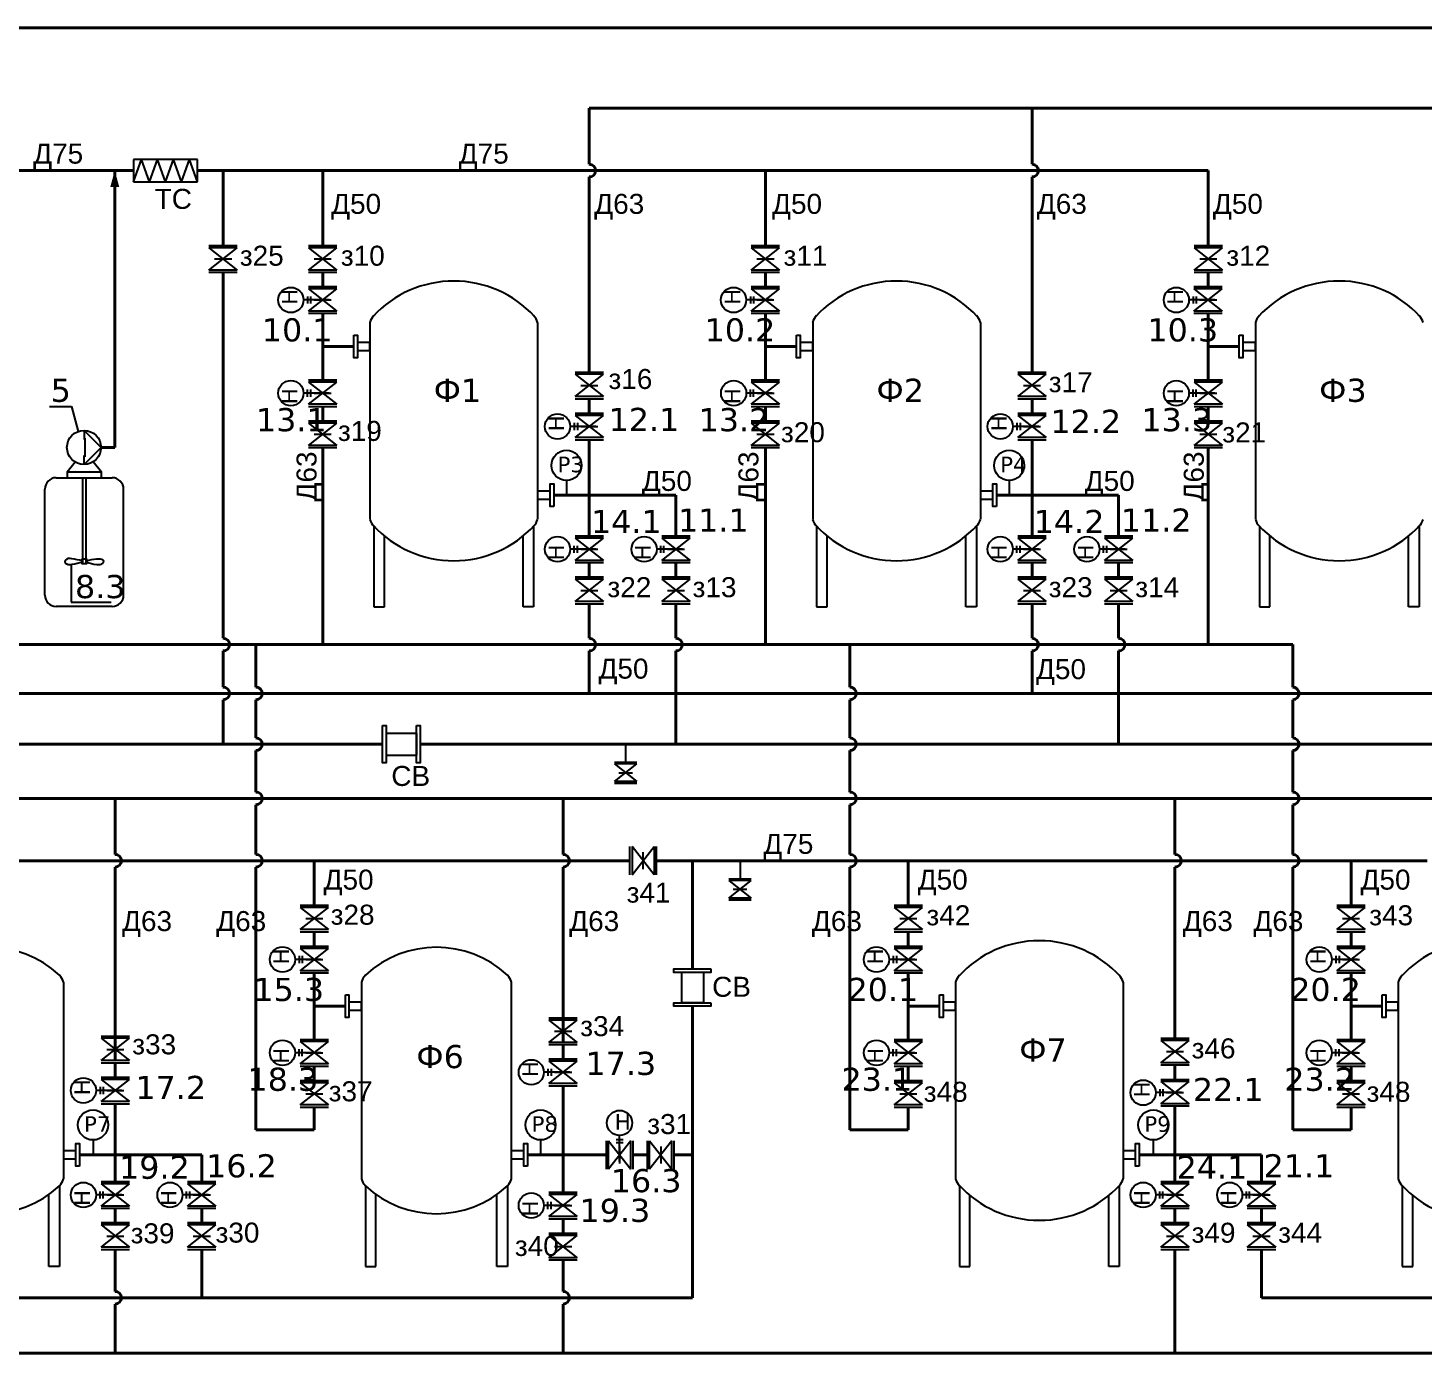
# Model space of a CAD drawing. Header units: millimetres. Extents: x 113402 to 208521, y -93000 to 13484.
# Drawn here: x 127389 to 139448, y -77676 to -66226 of the extents above; entities that cross this region are included whole.
import ezdxf

# ---------------------------------------------------------------- set-up
doc = ezdxf.new("R2010")
doc.units = ezdxf.units.MM
doc.layers.add('1', color=7, linetype='Continuous')
doc.layers.add('2', color=7, linetype='Continuous')
for name, color, linetype, lineweight in [('В10', 66, 'Continuous', 40), ('В40', 142, 'Continuous', 40), ('В50', 180, 'Continuous', 40), ('В60Н', 140, 'Continuous', 40), ('В90', 120, 'Continuous', 40), ('К20Н', 33, 'Continuous', 40), ('Р1', 202, 'Continuous', 40)]:
    doc.layers.add(name, color=color, linetype=linetype, lineweight=lineweight)
doc.layers.add('К10', color=7, linetype='Continuous', lineweight=40, true_color=0xffbe00)
doc.layers.add('Р2', color=7, linetype='Continuous', lineweight=40, true_color=0x991b1e)
doc.styles.get("Standard").update_dxf_attribs({"font": 'arial.ttf'})

msp = doc.modelspace()

# ---------------------------------------------------------------- linework, layer by layer
at = {"layer": '1'}
for p, q in [((128856, -67363), (128302, -67363)), ((128302, -67363), (128302, -67555)), ((128302, -67555), (128371, -67363)), ((128440, -67555), (128371, -67363)), ((128440, -67555), (128510, -67363)), ((128579, -67555), (128510, -67363)), ((128579, -67555), (128648, -67363)), ((128717, -67555), (128648, -67363)), ((128717, -67555), (128786, -67363)), ((128856, -67555), (128786, -67363)), ((128856, -67555), (128856, -67363)), ((128302, -67555), (128856, -67555)), ((130345, -68771), (130345, -70472)), ((131794, -68771), (131794, -70472)), ((134172, -68771), (134172, -70472)), ((135621, -68771), (135621, -70472)), ((137998, -68771), (137998, -70472)), ((127798, -69977), (127728, -70064)), ((128024, -70064), (127953, -69975)), ((127634, -70113), (128118, -70113)), ((132044, -70136), (132044, -70264)), ((135870, -70136), (135870, -70264)), ((127536, -71127), (127536, -70211)), ((128216, -71127), (128216, -70211)), ((130379, -70531), (130379, -71228)), ((131760, -70531), (131760, -71228)), ((134206, -70531), (134206, -71228)), ((135587, -70531), (135587, -71228)), ((138033, -70531), (138033, -71228)), ((139413, -70531), (139413, -71228)), ((130470, -71228), (130470, -70616)), ((131669, -71228), (131669, -70616)), ((134297, -71228), (134297, -70616)), ((135496, -71228), (135496, -70616)), ((138123, -71228), (138123, -70616)), ((139322, -71228), (139322, -70616)), ((127764, -70863), (127762, -71187)), ((128118, -71225), (127634, -71225)), ((127762, -71187), (128110, -71187)), ((130379, -71228), (130470, -71228)), ((131760, -71228), (131669, -71228)), ((134206, -71228), (134297, -71228)), ((135587, -71228), (135496, -71228)), ((138033, -71228), (138123, -71228)), ((139413, -71228), (139322, -71228)), ((130485, -72319), (130485, -72511)), ((130485, -72319), (130747, -72319)), ((130747, -72319), (130747, -72511)), ((132555, -72415), (132555, -72570)), ((130485, -72511), (130747, -72511)), ((132458, -72570), (132652, -72570)), ((132652, -72586), (132458, -72586)), ((132458, -72586), (132652, -72738)), ((132458, -72738), (132652, -72586)), ((132497, -72662), (132613, -72662)), ((132497, -72662), (132614, -72662)), ((132652, -72738), (132458, -72738)), ((132458, -72753), (132652, -72753)), ((133544, -73422), (133544, -73578)), ((133447, -73578), (133641, -73578)), ((133641, -73593), (133447, -73593)), ((133447, -73593), (133641, -73745)), ((133447, -73745), (133641, -73593)), ((133485, -73669), (133602, -73669)), ((133485, -73669), (133603, -73669)), ((133641, -73745), (133447, -73745)), ((133447, -73761), (133641, -73761)), ((133228, -74388), (133037, -74388)), ((133037, -74388), (133037, -74649)), ((133228, -74388), (133228, -74649)), ((127696, -74470), (127696, -76172)), ((130272, -74470), (130272, -76172)), ((131567, -74470), (131567, -76172)), ((135406, -74470), (135406, -76172)), ((136856, -74470), (136856, -76172)), ((139233, -74470), (139233, -76172)), ((133228, -74649), (133037, -74649)), ((127952, -75836), (127952, -75963)), ((131820, -75836), (131820, -75963)), ((137116, -75836), (137116, -75963)), ((127571, -76927), (127571, -76305)), ((127662, -76231), (127662, -76927)), ((130306, -76231), (130306, -76927)), ((130397, -76927), (130397, -76305)), ((131442, -76927), (131442, -76305)), ((131533, -76231), (131533, -76927)), ((135441, -76231), (135441, -76927)), ((135531, -76927), (135531, -76315)), ((136731, -76927), (136731, -76315)), ((136821, -76231), (136821, -76927)), ((139267, -76231), (139267, -76927)), ((139358, -76927), (139358, -76315)), ((127662, -76927), (127571, -76927)), ((130306, -76927), (130397, -76927)), ((131533, -76927), (131442, -76927)), ((135441, -76927), (135531, -76927)), ((136821, -76927), (136731, -76927)), ((139267, -76927), (139358, -76927))]:
    msp.add_line(p, q, dxfattribs=at)
at = {"layer": '1', "ltscale": 0.166667}
msp.add_line((127576, -69497), (127766, -69497), dxfattribs=at)
at = {"layer": '1', "ltscale": 0.4}
msp.add_line((127766, -69497), (127825, -69712), dxfattribs=at)
at = {"layer": '1', "ltscale": 10}
for p, q in [((128021, -69851), (127874, -69704)), ((127874, -69704), (127874, -69782)), ((127885, -69931), (127885, -69770)), ((128021, -69851), (127874, -69998)), ((127874, -69998), (127874, -69920))]:
    msp.add_line(p, q, dxfattribs=at)
at = {"layer": '1', "ltscale": 100}
msp.add_line((127728, -70113), (128024, -70113), dxfattribs=at)
at = {"layer": '1'}
for points in [[(130206, -68881), (130237, -68881), (130237, -69077), (130206, -69077)], [(130345, -68944), (130237, -68944), (130237, -69014), (130345, -69014)], [(134032, -68881), (134064, -68881), (134064, -69077), (134032, -69077)], [(134172, -68944), (134064, -68944), (134064, -69014), (134172, -69014)], [(137859, -68881), (137890, -68881), (137890, -69077), (137859, -69077)], [(137998, -68944), (137890, -68944), (137890, -69014), (137998, -69014)], [(131934, -70362), (131902, -70362), (131902, -70166), (131934, -70166)], [(135760, -70362), (135729, -70362), (135729, -70166), (135760, -70166)], [(131794, -70299), (131902, -70299), (131902, -70229), (131794, -70229)], [(135621, -70299), (135729, -70299), (135729, -70229), (135621, -70229)], [(130454, -72255), (130485, -72255), (130485, -72575), (130454, -72575)], [(130747, -72255), (130778, -72255), (130778, -72575), (130747, -72575)], [(133293, -74356), (133293, -74388), (132973, -74388), (132973, -74356)], [(130133, -74580), (130164, -74580), (130164, -74777), (130133, -74777)], [(135267, -74580), (135299, -74580), (135299, -74777), (135267, -74777)], [(139094, -74580), (139125, -74580), (139125, -74777), (139094, -74777)], [(130272, -74643), (130164, -74643), (130164, -74714), (130272, -74714)], [(133293, -74649), (133293, -74680), (132973, -74680), (132973, -74649)], [(135406, -74643), (135299, -74643), (135299, -74714), (135406, -74714)], [(139233, -74643), (139125, -74643), (139125, -74714), (139233, -74714)], [(127696, -75998), (127804, -75998), (127804, -75928), (127696, -75928)], [(127835, -76061), (127804, -76061), (127804, -75865), (127835, -75865)], [(131567, -75998), (131675, -75998), (131675, -75928), (131567, -75928)], [(131707, -76061), (131675, -76061), (131675, -75865), (131707, -75865)], [(136856, -75998), (136963, -75998), (136963, -75928), (136856, -75928)], [(136995, -76061), (136963, -76061), (136963, -75865), (136995, -75865)]]:
    msp.add_lwpolyline(points, close=True, dxfattribs=at)
msp.add_lwpolyline([(128024, -70113), (128024, -70064), (127728, -70064), (127728, -70113)], dxfattribs=at)
at = {"layer": '1', "ltscale": 50}
msp.add_lwpolyline([(127863, -70856), (127863, -70113), (127889, -70113), (127889, -70856)], dxfattribs=at)
msp.add_lwpolyline([(127858, -70813), (127895, -70813), (127895, -70856), (127858, -70856)], close=True, dxfattribs=at)
at = {"layer": '1'}
msp.add_circle((127874, -69851), 147, dxfattribs=at)
for centre, radius, start, end in [((131070, -69360), 947, 42.5822, 137.4178), ((134896, -69360), 947, 42.5822, 137.4178), ((138723, -69360), 947, 42.5822, 137.4178), ((130472, -68805), 132, 134.8277, 164.8388), ((131667, -68805), 132, 15.1612, 45.1723), ((134299, -68805), 132, 134.8277, 164.8388), ((135494, -68805), 132, 15.1612, 45.1723), ((138126, -68805), 132, 134.8277, 164.8388), ((139320, -68805), 132, 15.1612, 45.1723), ((127634, -70211), 98, 90, 180), ((128118, -70211), 98, 0, 90), ((130472, -70438), 132, 195.1612, 225.1723), ((131070, -69883), 947, 222.5822, 317.4178), ((131667, -70438), 132, 314.8277, 344.8388), ((134299, -70438), 132, 195.1612, 225.1723), ((134896, -69883), 947, 222.5822, 317.4178), ((135494, -70438), 132, 314.8277, 344.8388), ((138126, -70438), 132, 195.1612, 225.1723), ((138723, -69883), 947, 222.5822, 317.4178), ((139320, -70438), 132, 314.8277, 344.8388), ((127634, -71127), 98, 180, 270), ((128118, -71127), 98, 270, 0), ((136131, -75060), 947, 42.5822, 137.4178), ((139958, -75060), 947, 42.5822, 137.4178), ((127048, -75070), 900, 47.0537, 132.9463), ((130920, -75070), 900, 47.0537, 132.9463), ((127569, -74505), 132, 15.1612, 45.1723), ((130399, -74505), 132, 134.8277, 164.8388), ((131440, -74505), 132, 15.1612, 45.1723), ((135534, -74505), 132, 134.8277, 164.8388), ((136728, -74505), 132, 15.1612, 45.1723), ((139360, -74505), 132, 134.8277, 164.8388), ((127569, -76137), 132, 314.8277, 344.8388), ((130399, -76137), 132, 195.1612, 225.1723), ((131440, -76137), 132, 314.8277, 344.8388), ((135534, -76137), 132, 195.1612, 225.1723), ((136728, -76137), 132, 314.8277, 344.8388), ((139360, -76137), 132, 195.1612, 225.1723), ((127048, -75572), 900, 227.0537, 312.9463), ((130920, -75572), 900, 227.0537, 312.9463), ((136131, -75582), 947, 222.5822, 317.4178), ((139958, -75582), 947, 222.5822, 317.4178)]:
    msp.add_arc(centre, radius, start, end, dxfattribs=at)
at = {"layer": '1', "ltscale": 50}
for centre, start, end in [((127727, -70838), 144.6538, 215.3462), ((128025, -70838), 324.6538, 35.3462)]:
    msp.add_arc(centre, 19, start, end, dxfattribs=at)
for points in [[(127858, -70832), (127769, -70813), (127714, -70824), (127712, -70827)], [(127858, -70843), (127769, -70863), (127714, -70852), (127712, -70849)], [(127895, -70832), (127984, -70813), (128038, -70824), (128041, -70827)], [(127895, -70843), (127984, -70863), (128038, -70852), (128041, -70849)]]:
    msp.add_spline(points, degree=3, dxfattribs=at)
at = {"layer": '2'}
for p, q in [((128954, -68107), (129199, -68107)), ((129199, -68126), (128954, -68126)), ((128954, -68318), (129199, -68126)), ((128954, -68126), (129199, -68318)), ((129814, -68107), (130059, -68107)), ((130059, -68126), (129814, -68126)), ((129814, -68318), (130059, -68126)), ((129814, -68126), (130059, -68318)), ((133641, -68107), (133886, -68107)), ((133886, -68126), (133641, -68126)), ((133641, -68318), (133886, -68126)), ((133641, -68126), (133886, -68318)), ((137468, -68107), (137713, -68107)), ((137713, -68126), (137468, -68126)), ((137468, -68318), (137713, -68126)), ((137468, -68126), (137713, -68318)), ((129003, -68222), (129150, -68222)), ((129003, -68222), (129151, -68222)), ((129863, -68222), (130010, -68222)), ((129863, -68222), (130011, -68222)), ((133690, -68222), (133837, -68222)), ((133690, -68222), (133838, -68222)), ((137517, -68222), (137664, -68222)), ((137517, -68222), (137664, -68222)), ((129199, -68318), (128954, -68318)), ((128954, -68337), (129199, -68337)), ((130059, -68318), (129814, -68318)), ((129814, -68337), (130059, -68337)), ((133886, -68318), (133641, -68318)), ((133641, -68337), (133886, -68337)), ((137713, -68318), (137468, -68318)), ((137468, -68337), (137713, -68337)), ((129814, -68461), (130059, -68461)), ((130059, -68481), (129814, -68481)), ((129814, -68673), (130059, -68481)), ((129814, -68481), (130059, -68673)), ((133641, -68461), (133886, -68461)), ((133886, -68481), (133641, -68481)), ((133641, -68673), (133886, -68481)), ((133641, -68481), (133886, -68673)), ((137467, -68461), (137712, -68461)), ((137712, -68481), (137467, -68481)), ((137467, -68673), (137712, -68481)), ((137467, -68481), (137712, -68673)), ((129863, -68577), (130010, -68577)), ((129863, -68577), (130011, -68577)), ((133690, -68577), (133837, -68577)), ((133690, -68577), (133837, -68577)), ((137516, -68577), (137663, -68577)), ((137516, -68577), (137664, -68577)), ((130059, -68673), (129814, -68673)), ((129814, -68692), (130059, -68692)), ((133886, -68673), (133641, -68673)), ((133641, -68692), (133886, -68692)), ((137712, -68673), (137467, -68673)), ((137467, -68692), (137712, -68692)), ((132119, -69200), (132364, -69200)), ((135945, -69200), (136190, -69200)), ((129814, -69267), (130059, -69267)), ((130059, -69286), (129814, -69286)), ((129814, -69286), (130059, -69478)), ((129814, -69478), (130059, -69286)), ((132364, -69219), (132119, -69219)), ((132119, -69411), (132364, -69219)), ((132119, -69219), (132364, -69411)), ((132168, -69315), (132315, -69315)), ((132168, -69315), (132316, -69315)), ((133641, -69267), (133886, -69267)), ((133886, -69286), (133641, -69286)), ((133641, -69286), (133886, -69478)), ((133641, -69478), (133886, -69286)), ((136190, -69219), (135945, -69219)), ((135945, -69411), (136190, -69219)), ((135945, -69219), (136190, -69411)), ((135994, -69315), (136141, -69315)), ((135994, -69315), (136142, -69315)), ((137468, -69267), (137713, -69267)), ((137713, -69286), (137468, -69286)), ((137468, -69286), (137713, -69478)), ((137468, -69478), (137713, -69286)), ((129863, -69382), (130010, -69382)), ((129863, -69382), (130011, -69382)), ((132364, -69411), (132119, -69411)), ((132119, -69431), (132364, -69431)), ((133690, -69382), (133837, -69382)), ((133690, -69382), (133838, -69382)), ((136190, -69411), (135945, -69411)), ((135945, -69431), (136190, -69431)), ((137517, -69382), (137664, -69382)), ((137517, -69382), (137664, -69382)), ((130059, -69478), (129814, -69478)), ((129814, -69497), (130059, -69497)), ((132119, -69555), (132364, -69555)), ((132364, -69574), (132119, -69574)), ((132119, -69766), (132364, -69574)), ((132119, -69574), (132364, -69766)), ((133886, -69478), (133641, -69478)), ((133641, -69497), (133886, -69497)), ((135945, -69555), (136190, -69555)), ((136190, -69574), (135945, -69574)), ((135945, -69766), (136190, -69574)), ((135945, -69574), (136190, -69766)), ((137713, -69478), (137468, -69478)), ((137468, -69497), (137713, -69497)), ((129814, -69621), (130059, -69621)), ((130059, -69641), (129814, -69641)), ((129814, -69641), (130059, -69833)), ((129814, -69833), (130059, -69641)), ((132168, -69670), (132315, -69670)), ((132168, -69670), (132316, -69670)), ((133641, -69621), (133886, -69621)), ((133886, -69641), (133641, -69641)), ((133641, -69641), (133886, -69833)), ((133641, -69833), (133886, -69641)), ((135994, -69670), (136141, -69670)), ((135994, -69670), (136142, -69670)), ((137468, -69621), (137713, -69621)), ((137713, -69641), (137468, -69641)), ((137468, -69641), (137713, -69833)), ((137468, -69833), (137713, -69641)), ((129863, -69737), (130010, -69737)), ((129863, -69737), (130011, -69737)), ((132364, -69766), (132119, -69766)), ((132119, -69785), (132364, -69785)), ((133690, -69737), (133837, -69737)), ((133690, -69737), (133838, -69737)), ((136190, -69766), (135945, -69766)), ((135945, -69785), (136190, -69785)), ((137517, -69737), (137664, -69737)), ((137517, -69737), (137664, -69737)), ((130059, -69833), (129814, -69833)), ((129814, -69852), (130059, -69852)), ((133886, -69833), (133641, -69833)), ((133641, -69852), (133886, -69852)), ((137713, -69833), (137468, -69833)), ((137468, -69852), (137713, -69852)), ((132119, -70616), (132364, -70616)), ((132364, -70635), (132119, -70635)), ((132119, -70635), (132364, -70827)), ((132119, -70827), (132364, -70635)), ((132867, -70616), (133112, -70616)), ((133112, -70635), (132867, -70635)), ((132867, -70635), (133112, -70827)), ((132867, -70827), (133112, -70635)), ((135945, -70616), (136190, -70616)), ((136190, -70635), (135945, -70635)), ((135945, -70635), (136190, -70827)), ((135945, -70827), (136190, -70635)), ((136694, -70616), (136939, -70616)), ((136939, -70635), (136694, -70635)), ((136694, -70635), (136939, -70827)), ((136694, -70827), (136939, -70635)), ((132168, -70731), (132315, -70731)), ((132168, -70731), (132316, -70731)), ((132916, -70731), (133063, -70731)), ((132916, -70731), (133064, -70731)), ((135994, -70731), (136141, -70731)), ((135994, -70731), (136142, -70731)), ((136743, -70731), (136890, -70731)), ((136743, -70731), (136891, -70731)), ((132364, -70827), (132119, -70827)), ((132119, -70846), (132364, -70846)), ((133112, -70827), (132867, -70827)), ((132867, -70846), (133112, -70846)), ((136190, -70827), (135945, -70827)), ((135945, -70846), (136190, -70846)), ((136939, -70827), (136694, -70827)), ((136694, -70846), (136939, -70846)), ((132119, -70970), (132364, -70970)), ((132364, -70990), (132119, -70990)), ((132119, -70990), (132364, -71182)), ((132119, -71182), (132364, -70990)), ((132867, -70970), (133112, -70970)), ((133112, -70990), (132867, -70990)), ((132867, -70990), (133112, -71182)), ((132867, -71182), (133112, -70990)), ((135945, -70970), (136190, -70970)), ((136190, -70990), (135945, -70990)), ((135945, -70990), (136190, -71182)), ((135945, -71182), (136190, -70990)), ((136694, -70970), (136939, -70970)), ((136939, -70990), (136694, -70990)), ((136694, -70990), (136939, -71182)), ((136694, -71182), (136939, -70990)), ((132168, -71086), (132315, -71086)), ((132168, -71086), (132316, -71086)), ((132916, -71086), (133063, -71086)), ((132916, -71086), (133064, -71086)), ((135994, -71086), (136141, -71086)), ((135994, -71086), (136142, -71086)), ((136743, -71086), (136890, -71086)), ((136743, -71086), (136891, -71086)), ((132364, -71182), (132119, -71182)), ((132119, -71201), (132364, -71201)), ((133112, -71182), (132867, -71182)), ((132867, -71201), (133112, -71201)), ((136190, -71182), (135945, -71182)), ((135945, -71201), (136190, -71201)), ((136939, -71182), (136694, -71182)), ((136694, -71201), (136939, -71201)), ((132591, -73545), (132591, -73300)), ((132611, -73300), (132611, -73545)), ((132803, -73545), (132611, -73300)), ((132611, -73545), (132803, -73300)), ((132803, -73300), (132803, -73545)), ((132822, -73545), (132822, -73300)), ((132707, -73496), (132707, -73348)), ((132707, -73496), (132707, -73349)), ((129741, -73806), (129986, -73806)), ((129986, -73825), (129741, -73825)), ((129741, -74017), (129986, -73825)), ((129741, -73825), (129986, -74017)), ((134876, -73806), (135121, -73806)), ((135121, -73825), (134876, -73825)), ((134876, -74017), (135121, -73825)), ((134876, -73825), (135121, -74017)), ((138702, -73806), (138947, -73806)), ((138947, -73825), (138702, -73825)), ((138702, -74017), (138947, -73825)), ((138702, -73825), (138947, -74017)), ((129986, -74017), (129741, -74017)), ((129741, -74036), (129986, -74036)), ((129790, -73921), (129937, -73921)), ((129790, -73921), (129938, -73921)), ((135121, -74017), (134876, -74017)), ((134876, -74036), (135121, -74036)), ((134925, -73921), (135072, -73921)), ((134925, -73921), (135073, -73921)), ((138947, -74017), (138702, -74017)), ((138702, -74036), (138947, -74036)), ((138751, -73921), (138898, -73921)), ((138751, -73921), (138899, -73921)), ((129741, -74161), (129986, -74161)), ((129986, -74180), (129741, -74180)), ((129741, -74372), (129986, -74180)), ((129741, -74180), (129986, -74372)), ((129790, -74276), (129937, -74276)), ((129790, -74276), (129938, -74276)), ((134875, -74161), (135120, -74161)), ((135120, -74180), (134875, -74180)), ((134875, -74372), (135120, -74180)), ((134875, -74180), (135120, -74372)), ((134924, -74276), (135071, -74276)), ((134924, -74276), (135072, -74276)), ((138702, -74161), (138947, -74161)), ((138947, -74180), (138702, -74180)), ((138702, -74372), (138947, -74180)), ((138702, -74180), (138947, -74372)), ((138751, -74276), (138898, -74276)), ((138751, -74276), (138899, -74276)), ((129986, -74372), (129741, -74372)), ((129741, -74391), (129986, -74391)), ((135120, -74372), (134875, -74372)), ((134875, -74391), (135120, -74391)), ((138947, -74372), (138702, -74372)), ((138702, -74391), (138947, -74391)), ((131892, -74780), (132137, -74780)), ((132137, -74799), (131892, -74799)), ((131892, -74992), (132137, -74799)), ((131892, -74799), (132137, -74992)), ((128021, -74937), (128266, -74937)), ((128266, -74956), (128021, -74956)), ((128021, -75148), (128266, -74956)), ((128021, -74956), (128266, -75148)), ((129741, -74966), (129986, -74966)), ((129986, -74985), (129741, -74985)), ((129741, -74985), (129986, -75177)), ((129741, -75177), (129986, -74985)), ((132137, -74992), (131892, -74992)), ((131941, -74895), (132088, -74895)), ((131941, -74895), (132089, -74895)), ((134876, -74966), (135121, -74966)), ((135121, -74985), (134876, -74985)), ((134876, -74985), (135121, -75177)), ((134876, -75177), (135121, -74985)), ((137180, -74956), (137425, -74956)), ((137425, -74975), (137180, -74975)), ((137180, -75167), (137425, -74975)), ((137180, -74975), (137425, -75167)), ((138702, -74966), (138947, -74966)), ((138947, -74985), (138702, -74985)), ((138702, -74985), (138947, -75177)), ((138702, -75177), (138947, -74985)), ((128070, -75052), (128217, -75052)), ((128070, -75052), (128218, -75052)), ((129790, -75081), (129937, -75081)), ((129790, -75081), (129938, -75081)), ((131892, -75011), (132137, -75011)), ((134925, -75081), (135072, -75081)), ((134925, -75081), (135073, -75081)), ((137229, -75071), (137376, -75071)), ((137229, -75071), (137377, -75071)), ((138751, -75081), (138898, -75081)), ((138751, -75081), (138899, -75081)), ((128266, -75148), (128021, -75148)), ((128021, -75168), (128266, -75168)), ((129986, -75177), (129741, -75177)), ((129741, -75196), (129986, -75196)), ((131892, -75135), (132137, -75135)), ((132137, -75154), (131892, -75154)), ((131892, -75346), (132137, -75154)), ((131892, -75154), (132137, -75346)), ((135121, -75177), (134876, -75177)), ((134876, -75196), (135121, -75196)), ((137425, -75167), (137180, -75167)), ((137180, -75186), (137425, -75186)), ((138947, -75177), (138702, -75177)), ((138702, -75196), (138947, -75196)), ((128021, -75292), (128266, -75292)), ((128266, -75311), (128021, -75311)), ((128021, -75503), (128266, -75311)), ((128021, -75311), (128266, -75503)), ((129741, -75321), (129986, -75321)), ((129986, -75340), (129741, -75340)), ((129741, -75340), (129986, -75532)), ((129741, -75532), (129986, -75340)), ((132137, -75346), (131892, -75346)), ((131941, -75250), (132088, -75250)), ((131941, -75250), (132089, -75250)), ((134876, -75321), (135121, -75321)), ((135121, -75340), (134876, -75340)), ((134876, -75340), (135121, -75532)), ((134876, -75532), (135121, -75340)), ((137180, -75311), (137425, -75311)), ((137425, -75330), (137180, -75330)), ((137180, -75522), (137425, -75330)), ((137180, -75330), (137425, -75522)), ((138702, -75321), (138947, -75321)), ((138947, -75340), (138702, -75340)), ((138702, -75340), (138947, -75532)), ((138702, -75532), (138947, -75340)), ((128070, -75407), (128217, -75407)), ((128070, -75407), (128218, -75407)), ((129790, -75436), (129937, -75436)), ((129790, -75436), (129938, -75436)), ((131892, -75366), (132137, -75366)), ((134925, -75436), (135072, -75436)), ((134925, -75436), (135073, -75436)), ((137229, -75426), (137376, -75426)), ((137229, -75426), (137377, -75426)), ((138751, -75436), (138898, -75436)), ((138751, -75436), (138899, -75436)), ((128266, -75503), (128021, -75503)), ((128021, -75522), (128266, -75522)), ((129986, -75532), (129741, -75532)), ((129741, -75551), (129986, -75551)), ((135121, -75532), (134876, -75532)), ((134876, -75551), (135121, -75551)), ((137425, -75522), (137180, -75522)), ((137180, -75541), (137425, -75541)), ((138947, -75532), (138702, -75532)), ((138702, -75551), (138947, -75551)), ((132388, -75841), (132388, -76086)), ((132407, -76086), (132407, -75841)), ((132407, -75841), (132599, -76086)), ((132599, -75841), (132407, -76086)), ((132599, -76086), (132599, -75841)), ((132618, -75841), (132618, -76086)), ((132742, -75841), (132742, -76086)), ((132762, -76086), (132762, -75841)), ((132762, -75841), (132954, -76086)), ((132954, -75841), (132762, -76086)), ((132954, -76086), (132954, -75841)), ((132973, -75841), (132973, -76086)), ((132503, -75890), (132503, -76037)), ((132503, -75890), (132503, -76037)), ((132858, -75890), (132858, -76037)), ((132858, -75890), (132858, -76037)), ((128021, -76194), (128266, -76194)), ((128769, -76194), (129014, -76194)), ((137180, -76194), (137425, -76194)), ((137928, -76194), (138174, -76194)), ((128266, -76214), (128021, -76214)), ((128021, -76214), (128266, -76406)), ((128021, -76406), (128266, -76214)), ((128070, -76310), (128217, -76310)), ((128070, -76310), (128218, -76310)), ((129014, -76214), (128769, -76214)), ((128769, -76214), (129014, -76406)), ((128769, -76406), (129014, -76214)), ((128818, -76310), (128965, -76310)), ((128818, -76310), (128966, -76310)), ((131892, -76286), (132137, -76286)), ((132137, -76305), (131892, -76305)), ((131892, -76305), (132137, -76497)), ((131892, -76497), (132137, -76305)), ((137425, -76214), (137180, -76214)), ((137180, -76214), (137425, -76406)), ((137180, -76406), (137425, -76214)), ((137229, -76310), (137376, -76310)), ((137229, -76310), (137377, -76310)), ((138174, -76214), (137928, -76214)), ((137928, -76214), (138174, -76406)), ((137928, -76406), (138174, -76214)), ((137977, -76310), (138124, -76310)), ((137977, -76310), (138125, -76310)), ((128266, -76406), (128021, -76406)), ((128021, -76425), (128266, -76425)), ((129014, -76406), (128769, -76406)), ((128769, -76425), (129014, -76425)), ((131941, -76401), (132088, -76401)), ((131941, -76401), (132089, -76401)), ((137425, -76406), (137180, -76406)), ((137180, -76425), (137425, -76425)), ((138174, -76406), (137928, -76406)), ((137928, -76425), (138174, -76425)), ((128021, -76549), (128266, -76549)), ((128266, -76569), (128021, -76569)), ((128021, -76569), (128266, -76761)), ((128021, -76761), (128266, -76569)), ((128769, -76549), (129014, -76549)), ((129014, -76569), (128769, -76569)), ((128769, -76569), (129014, -76761)), ((128769, -76761), (129014, -76569)), ((132137, -76497), (131892, -76497)), ((131892, -76516), (132137, -76516)), ((137180, -76549), (137425, -76549)), ((137425, -76569), (137180, -76569)), ((137180, -76569), (137425, -76761)), ((137180, -76761), (137425, -76569)), ((137928, -76549), (138174, -76549)), ((138174, -76569), (137928, -76569)), ((137928, -76569), (138174, -76761)), ((137928, -76761), (138174, -76569)), ((128070, -76665), (128217, -76665)), ((128070, -76665), (128218, -76665)), ((128818, -76665), (128965, -76665)), ((128818, -76665), (128966, -76665)), ((131892, -76640), (132137, -76640)), ((132137, -76660), (131892, -76660)), ((131892, -76660), (132137, -76852)), ((131892, -76852), (132137, -76660)), ((137229, -76665), (137376, -76665)), ((137229, -76665), (137377, -76665)), ((137977, -76665), (138124, -76665)), ((137977, -76665), (138125, -76665)), ((128266, -76761), (128021, -76761)), ((128021, -76780), (128266, -76780)), ((129014, -76761), (128769, -76761)), ((128769, -76780), (129014, -76780)), ((131941, -76756), (132088, -76756)), ((131941, -76756), (132089, -76756)), ((137425, -76761), (137180, -76761)), ((137180, -76780), (137425, -76780)), ((138174, -76761), (137928, -76761)), ((137928, -76780), (138174, -76780)), ((132137, -76852), (131892, -76852)), ((131892, -76871), (132137, -76871))]:
    msp.add_line(p, q, dxfattribs=at)
at = {"layer": '2', "ltscale": 30}
for p, q in [((129994, -68577), (129771, -68577)), ((133821, -68577), (133598, -68577)), ((137647, -68577), (137424, -68577)), ((129994, -69382), (129771, -69382)), ((133821, -69382), (133598, -69382)), ((137647, -69382), (137425, -69382)), ((132299, -69670), (132076, -69670)), ((136125, -69670), (135902, -69670)), ((132299, -70731), (132076, -70731)), ((133047, -70731), (132824, -70731)), ((136125, -70731), (135902, -70731)), ((136874, -70731), (136651, -70731)), ((129921, -74276), (129698, -74276)), ((135055, -74276), (134832, -74276)), ((138882, -74276), (138659, -74276)), ((129921, -75081), (129698, -75081)), ((135056, -75081), (134833, -75081)), ((138882, -75081), (138659, -75081)), ((132072, -75250), (131849, -75250)), ((128201, -75407), (127978, -75407)), ((137360, -75426), (137137, -75426)), ((132503, -76020), (132503, -75798)), ((128201, -76310), (127978, -76310)), ((128949, -76310), (128726, -76310)), ((137360, -76310), (137137, -76310)), ((138108, -76310), (137885, -76310)), ((132072, -76401), (131849, -76401))]:
    msp.add_line(p, q, dxfattribs=at)
at = {"layer": '2', "ltscale": 0.5}
for p, q in [((129806, -68546), (129806, -68608)), ((129833, -68546), (129833, -68608)), ((133633, -68546), (133633, -68608)), ((133660, -68546), (133660, -68608)), ((137459, -68546), (137459, -68608)), ((137487, -68546), (137487, -68608)), ((129806, -69413), (129806, -69351)), ((129834, -69413), (129834, -69351)), ((133633, -69413), (133633, -69351)), ((133660, -69413), (133660, -69351)), ((137460, -69413), (137460, -69351)), ((137487, -69413), (137487, -69351)), ((132111, -69639), (132111, -69701)), ((132138, -69639), (132138, -69701)), ((135937, -69639), (135937, -69701)), ((135965, -69639), (135965, -69701)), ((132111, -70762), (132111, -70700)), ((132138, -70762), (132138, -70700)), ((132859, -70762), (132859, -70700)), ((132886, -70762), (132886, -70700)), ((135937, -70762), (135937, -70700)), ((135965, -70762), (135965, -70700)), ((136686, -70762), (136686, -70700)), ((136713, -70762), (136713, -70700)), ((129733, -74245), (129733, -74307)), ((129760, -74245), (129760, -74307)), ((134867, -74245), (134867, -74307)), ((134895, -74245), (134895, -74307)), ((138694, -74245), (138694, -74307)), ((138721, -74245), (138721, -74307)), ((129733, -75112), (129733, -75050)), ((129760, -75112), (129760, -75050)), ((134868, -75112), (134868, -75050)), ((134895, -75112), (134895, -75050)), ((138694, -75112), (138694, -75050)), ((138722, -75112), (138722, -75050)), ((131884, -75219), (131884, -75281)), ((131911, -75219), (131911, -75281)), ((128013, -75376), (128013, -75438)), ((128040, -75376), (128040, -75438)), ((137172, -75395), (137172, -75457)), ((137199, -75395), (137199, -75457)), ((132534, -75833), (132472, -75833)), ((132534, -75860), (132472, -75860)), ((128013, -76341), (128013, -76279)), ((128040, -76341), (128040, -76279)), ((128761, -76341), (128761, -76279)), ((128788, -76341), (128788, -76279)), ((137172, -76341), (137172, -76279)), ((137199, -76341), (137199, -76279)), ((137920, -76341), (137920, -76279)), ((137948, -76341), (137948, -76279)), ((131884, -76432), (131884, -76370)), ((131911, -76432), (131911, -76370))]:
    msp.add_line(p, q, dxfattribs=at)
for centre, radius in [((129662, -68577), 109), ((133488, -68577), 109), ((137315, -68577), 109), ((129662, -69382), 109), ((133489, -69382), 109), ((137315, -69382), 109), ((131967, -69670), 109), ((135793, -69670), 109), ((132044, -70006), 130), ((135870, -70006), 130), ((131967, -70731), 109), ((132715, -70731), 109), ((135793, -70731), 109), ((136542, -70731), 109), ((129589, -74276), 109), ((134723, -74276), 109), ((138550, -74276), 109), ((129589, -75081), 109), ((134724, -75081), 109), ((138550, -75081), 109), ((131740, -75250), 109), ((127869, -75407), 109), ((137028, -75426), 109), ((127952, -75705), 130), ((131820, -75705), 130), ((132503, -75688), 109), ((137116, -75705), 130), ((127869, -76310), 109), ((128617, -76310), 109), ((137028, -76310), 109), ((137776, -76310), 109), ((131740, -76401), 109)]:
    msp.add_circle(centre, radius, dxfattribs=at)
at = {"layer": 'В10'}
msp.add_line((129937, -68461), (129937, -68337), dxfattribs=at)
at = {"layer": 'В40'}
for p, q in [((125047, -67459), (128302, -67459)), ((128856, -67459), (137590, -67459)), ((129077, -68107), (129078, -67459)), ((129937, -68107), (129937, -67459)), ((133764, -68107), (133764, -67459)), ((137590, -68107), (137590, -67459)), ((129077, -71499), (129077, -68337)), ((133763, -68461), (133764, -68337)), ((137590, -68461), (137590, -68337)), ((129937, -68979), (129937, -68692)), ((133764, -68979), (133764, -68692)), ((137590, -68979), (137590, -68692)), ((130206, -68979), (129937, -68979)), ((134032, -68979), (133764, -68979)), ((137859, -68979), (137590, -68979)), ((129077, -71922), (129077, -71608)), ((129077, -72415), (129077, -72032))]:
    msp.add_line(p, q, dxfattribs=at)
at = {"layer": 'В40', "ltscale": 0.3}
for centre in [(129077, -71554), (129077, -71977)]:
    msp.add_arc(centre, 54.7, 270, 90, dxfattribs=at)
at = {"layer": 'В50'}
for p, q in [((131934, -70264), (132241, -70264)), ((132990, -70616), (132990, -70264)), ((135760, -70264), (136068, -70264)), ((136068, -70264), (136816, -70264)), ((136816, -70616), (136816, -70264)), ((132990, -70970), (132990, -70846)), ((136816, -70970), (136816, -70846)), ((132990, -71201), (132990, -71499)), ((136816, -71201), (136816, -71499)), ((132990, -71608), (132990, -72415)), ((136816, -71608), (136816, -72415)), ((122121, -72415), (130454, -72415)), ((130778, -72415), (140643, -72415)), ((132591, -73422), (122121, -73422)), ((129864, -73806), (129864, -73422)), ((134265, -73422), (132822, -73422)), ((129864, -74161), (129864, -74036)), ((129864, -74679), (129864, -74391)), ((130133, -74679), (129864, -74679)), ((136995, -75963), (137303, -75963)), ((137303, -75963), (138051, -75963)), ((138051, -76194), (138051, -75963)), ((138051, -76549), (138051, -76425)), ((138051, -76780), (138051, -77198)), ((125020, -77198), (133133, -77198)), ((138051, -77198), (142040, -77198))]:
    msp.add_line(p, q, dxfattribs=at)
at = {"layer": 'В50', "ltscale": 0.3}
for centre in [(132990, -71554), (136816, -71554)]:
    msp.add_arc(centre, 54.7, 270, 90, dxfattribs=at)
at = {"layer": 'В60Н'}
for p, q in [((132241, -70264), (132990, -70264)), ((133133, -73422), (133133, -74356)), ((139483, -73423), (134265, -73422)), ((134998, -73806), (134998, -73422)), ((138825, -73806), (138825, -73422)), ((134998, -74161), (134998, -74036)), ((138825, -74161), (138825, -74036)), ((134998, -74679), (134998, -74391)), ((138825, -74679), (138825, -74391)), ((133133, -74680), (133133, -77198)), ((135267, -74679), (134998, -74679)), ((139094, -74679), (138825, -74679)), ((127835, -75963), (128143, -75963)), ((128143, -75963), (128892, -75963)), ((128892, -76194), (128892, -75963)), ((131707, -75963), (132015, -75963)), ((132015, -75963), (132388, -75963)), ((132618, -75963), (132742, -75963)), ((132973, -75963), (133133, -75963)), ((128892, -76549), (128892, -76425)), ((128892, -76780), (128892, -77198))]:
    msp.add_line(p, q, dxfattribs=at)
at = {"layer": 'В90'}
for p, q in [((132241, -67404), (132241, -66920)), ((132241, -66920), (141210, -66920)), ((136068, -67404), (136068, -66920)), ((132241, -69200), (132241, -67514)), ((136068, -69200), (136068, -67514)), ((132241, -69555), (132241, -69431)), ((136068, -69555), (136068, -69431)), ((132241, -70264), (132241, -69785)), ((136068, -70264), (136068, -69785)), ((124272, -72883), (141129, -72883)), ((128143, -73368), (128143, -72883)), ((132015, -73368), (132015, -72883)), ((137303, -73368), (137303, -72883)), ((128143, -75146), (128143, -73477)), ((132015, -74990), (132015, -73477)), ((137303, -74956), (137303, -73477)), ((132015, -75135), (132015, -75011)), ((128143, -75292), (128143, -75168)), ((137303, -75311), (137303, -75186)), ((132015, -75963), (132015, -75366)), ((128143, -75963), (128143, -75522)), ((137303, -75963), (137303, -75541))]:
    msp.add_line(p, q, dxfattribs=at)
at = {"layer": 'В90', "ltscale": 0.3}
for centre in [(132241, -67459), (136068, -67459), (128143, -73422), (132015, -73422), (137303, -73422)]:
    msp.add_arc(centre, 54.7, 270, 90, dxfattribs=at)
at = {"layer": 'К10'}
for p, q in [((132241, -70264), (132241, -70616)), ((136068, -70264), (136068, -70616)), ((132241, -70846), (132241, -70970)), ((136068, -70846), (136068, -70970)), ((132241, -71201), (132241, -71499)), ((136068, -71201), (136068, -71499)), ((132241, -71608), (132241, -71977)), ((136068, -71608), (136068, -71977)), ((139895, -71977), (120359, -71977)), ((128143, -75963), (128143, -76194)), ((132015, -75963), (132015, -76286)), ((137303, -75963), (137303, -76194)), ((128143, -76425), (128143, -76549)), ((137303, -76425), (137303, -76549)), ((132015, -76516), (132015, -76640)), ((128143, -76780), (128143, -77143)), ((137303, -76780), (137303, -77676)), ((132015, -76871), (132015, -77143)), ((128143, -77253), (128143, -77676)), ((132015, -77253), (132015, -77676)), ((141129, -77676), (121178, -77676))]:
    msp.add_line(p, q, dxfattribs=at)
at = {"layer": 'К10', "ltscale": 0.3}
for centre in [(132241, -71554), (136068, -71554), (128143, -77198), (132015, -77198)]:
    msp.add_arc(centre, 54.7, 270, 90, dxfattribs=at)
at = {"layer": 'К20Н'}
for p, q in [((129937, -68979), (129937, -69267)), ((133764, -68979), (133764, -69267)), ((137590, -68979), (137590, -69267)), ((129937, -69497), (129937, -69621)), ((133764, -69497), (133764, -69621)), ((137590, -69497), (137590, -69621)), ((129937, -69852), (129937, -71554)), ((133764, -69852), (133764, -71554)), ((137590, -69852), (137590, -71554)), ((138321, -71554), (120359, -71554)), ((129360, -71922), (129360, -71554)), ((134494, -71922), (134494, -71554)), ((138321, -71922), (138321, -71554)), ((129360, -72360), (129360, -72032)), ((134494, -72360), (134494, -72032)), ((138321, -72360), (138321, -72032)), ((129360, -72829), (129360, -72470)), ((134494, -72829), (134494, -72470)), ((138321, -72829), (138321, -72470)), ((129360, -73368), (129360, -72938)), ((134494, -73368), (134494, -72938)), ((138321, -73368), (138321, -72938)), ((129360, -75746), (129360, -73477)), ((134494, -75746), (134494, -73477)), ((138321, -75746), (138321, -73477)), ((129864, -74679), (129864, -74966)), ((134998, -74679), (134998, -74966)), ((138825, -74679), (138825, -74966)), ((129864, -75196), (129864, -75321)), ((134998, -75196), (134998, -75321)), ((138825, -75196), (138825, -75321)), ((129864, -75551), (129864, -75746)), ((134998, -75551), (134998, -75746)), ((138825, -75551), (138825, -75746)), ((129864, -75746), (129360, -75746)), ((134998, -75746), (134494, -75746)), ((138825, -75746), (138321, -75746))]:
    msp.add_line(p, q, dxfattribs=at)
at = {"layer": 'К20Н', "ltscale": 0.3}
for centre in [(129360, -71977), (134494, -71977), (138321, -71977), (129360, -72415), (134494, -72415), (138321, -72415), (129360, -72883), (134494, -72883), (138321, -72883), (129360, -73422), (134494, -73422), (138321, -73422)]:
    msp.add_arc(centre, 54.7, 270, 90, dxfattribs=at)
at = {"layer": 'Р1'}
msp.add_line((123116, -66226), (144213, -66226), dxfattribs=at)
at = {"layer": 'Р2'}
for p, q in [((128140, -69851), (128140, -67459)), ((128021, -69851), (128140, -69851))]:
    msp.add_line(p, q, dxfattribs=at)
msp.add_lwpolyline([(128140, -67600, 77, 0, 0), (128140, -67459, 0, 0, 0)], format="xyseb", dxfattribs=at)

# ---------------------------------------------------------------- texts
at = {"layer": '1', "char_height": 172.8, "attachment_point": 1}
for s, width, insert in [('Д75', 11.42, (131113, -67226)), ('ТС', 11.42, (128485, -67617)), ('Д50', 11.42, (130010, -67660)), ('Д63', 11.42, (132284, -67660)), ('Д50', 11.42, (133821, -67660)), ('Д63', 11.42, (136109, -67660)), ('Д50', 11.42, (137631, -67660)), ('з25', 11.42, (129221, -68108)), ('з10', 11.42, (130094, -68108)), ('з11', 11.42, (133920, -68108)), ('з12', 11.42, (137747, -68108)), ('з16', 11.42, (132407, -69173)), ('з17', 172.8, (136212, -69201)), ('з19', 11.42, (130069, -69622)), ('з20', 11.42, (133898, -69633)), ('з21', 11.42, (137712, -69635)), ('Д50', 11.42, (132696, -70054)), ('Д50', 11.42, (136523, -70054)), ('з22', 11.42, (132398, -70972)), ('з13', 11.42, (133134, -70972)), ('з23', 11.42, (136212, -70972)), ('з14', 11.42, (136960, -70972)), ('Д50', 11.42, (132321, -71676)), ('Д50', 11.42, (136102, -71680)), ('СВ', 11.42, (130530, -72603)), ('Д75', 11.42, (133746, -73190)), ('Д50', 11.42, (129945, -73499)), ('Д50', 11.42, (135080, -73499)), ('Д50', 11.42, (138907, -73499)), ('з41', 11.42, (132564, -73611)), ('Д63', 11.42, (128203, -73857)), ('Д63', 11.42, (129017, -73857)), ('з28', 11.42, (130006, -73802)), ('Д63', 11.42, (132068, -73857)), ('Д63', 11.42, (134165, -73857)), ('з42', 11.42, (135155, -73807)), ('Д63', 11.42, (137371, -73857)), ('Д63', 11.42, (137981, -73857)), ('з43', 11.42, (138982, -73807)), ('СВ', 11.42, (133303, -74425)), ('з34', 11.42, (132163, -74765)), ('з33', 11.42, (128291, -74922)), ('з46', 172.8, (137447, -74957)), ('з37', 11.42, (129989, -75328)), ('з48', 11.42, (135132, -75332)), ('з48', 11.42, (138959, -75332)), ('з31', 11.42, (132742, -75611)), ('з39', 11.42, (128277, -76555)), ('з30', 11.42, (129011, -76549)), ('з49', 11.42, (137447, -76550)), ('з44', 11.42, (138195, -76550)), ('з40', 11.42, (131598, -76664))]:
    msp.add_mtext_dynamic_manual_height_columns(s, width=width, gutter_width=11.2, heights=[0], dxfattribs=dict(at, insert=insert))
at = {"layer": '1', "ltscale": 15, "char_height": 200, "width": 285.44, "attachment_point": 1}
for s, insert in [('{\\fVerdana|b0|i0|c204|p34;10.1}', (129411, -68735)), ('{\\fVerdana|b0|i0|c204|p34;10.2}', (133238, -68735)), ('{\\fVerdana|b0|i0|c204|p34;10.3}', (137065, -68735)), ('{\\fVerdana|b0|i0|c204|p34;5}', (127586, -69257)), ('{\\fVerdana|b0|i0|c204|p34;Ф1}', (130896, -69257)), ('{\\fVerdana|b0|i0|c204|p34;Ф2}', (134723, -69257)), ('{\\fVerdana|b0|i0|c204|p34;Ф3}', (138549, -69257)), ('{\\fVerdana|b0|i0|c204|p34;13.1}', (129360, -69511)), ('{\\fVerdana|b0|i0|c204|p34;12.1}', (132408, -69509)), ('{\\fVerdana|b0|i0|c204|p34;13.2}', (133186, -69511)), ('{\\fVerdana|b0|i0|c204|p34;12.2}', (136227, -69525)), ('{\\fVerdana|b0|i0|c204|p34;13.3}', (137013, -69511)), ('{\\fVerdana|b0|i0|c204|p34;14.1}', (132256, -70391)), ('{\\fVerdana|b0|i0|c204|p34;11.1}', (133008, -70379)), ('{\\fVerdana|b0|i0|c204|p34;14.2}', (136082, -70391)), ('{\\fVerdana|b0|i0|c204|p34;11.2}', (136835, -70379)), ('{\\fVerdana|b0|i0|c204|p34;8.3}', (127796, -70953)), ('{\\fVerdana|b0|i0|c204|p34;15.3}', (129338, -74434)), ('{\\fVerdana|b0|i0|c204|p34;20.1}', (134473, -74434)), ('{\\fVerdana|b0|i0|c204|p34;20.2}', (138299, -74434)), ('{\\fVerdana|b0|i0|c204|p34;Ф7}', (135957, -74957)), ('{\\fVerdana|b0|i0|c204|p34;Ф6}', (130746, -75014)), ('{\\fVerdana|b0|i0|c204|p34;17.3}', (132208, -75073)), ('{\\fVerdana|b0|i0|c204|p34;18.3}', (129287, -75210)), ('{\\fVerdana|b0|i0|c204|p34;23.1}', (134421, -75210)), ('{\\fVerdana|b0|i0|c204|p34;23.2}', (138248, -75210)), ('{\\fVerdana|b0|i0|c204|p34;17.2}', (128318, -75281)), ('{\\fVerdana|b0|i0|c204|p34;22.1}', (137458, -75299)), ('{\\fVerdana|b0|i0|c204|p34;19.2}', (128177, -75970)), ('{\\fVerdana|b0|i0|c204|p34;16.2}', (128929, -75958)), ('{\\fVerdana|b0|i0|c204|p34;24.1}', (137317, -75970)), ('{\\fVerdana|b0|i0|c204|p34;21.1}', (138069, -75958)), ('{\\fVerdana|b0|i0|c204|p34;16.3}', (132427, -76086)), ('{\\fVerdana|b0|i0|c204|p34;19.3}', (132157, -76343))]:
    msp.add_mtext(s, dxfattribs=dict(at, insert=insert))
at = {"layer": '1', "char_height": 172.8, "attachment_point": 1, "rotation": 90}
for insert in [(129711, -70318), (133530, -70318), (137379, -70318)]:
    msp.add_mtext_dynamic_manual_height_columns('Д63', width=11.42, gutter_width=11.2, heights=[0], dxfattribs=dict(at, insert=insert))
at = {"layer": '2', "ltscale": 15, "char_height": 134.4, "width": 274.02, "rotation": 90}
for insert, attachment_point in [((129584, -68619), 1), ((133411, -68619), 1), ((137237, -68619), 1), ((129584, -69340), 3), ((133411, -69340), 3), ((137238, -69340), 3), ((131889, -69712), 1), ((135715, -69712), 1), ((131889, -70689), 3), ((132637, -70689), 3), ((135715, -70689), 3), ((136464, -70689), 3), ((129511, -74318), 1), ((134645, -74318), 1), ((138472, -74318), 1), ((129511, -75039), 3), ((134646, -75039), 3), ((138472, -75039), 3), ((131662, -75293), 1), ((127791, -75449), 1), ((136950, -75468), 1), ((127791, -76267), 3), ((128539, -76267), 3), ((136950, -76267), 3), ((137698, -76267), 3), ((131662, -76359), 3)]:
    msp.add_mtext('{\\fVerdana|b0|i0|c204|p34;Н}', dxfattribs=dict(at, insert=insert, attachment_point=attachment_point))
at = {"layer": '2', "ltscale": 15, "char_height": 134.4, "width": 274.02, "attachment_point": 1}
for s, insert in [('{\\fVerdana|b0|i0|c204|p34;Р3}', (131966, -69931)), ('{\\fVerdana|b0|i0|c204|p34;Р4}', (135792, -69931)), ('{\\fVerdana|b0|i0|c204|p34;Р7}', (127874, -75630)), ('{\\fVerdana|b0|i0|c204|p34;Р8}', (131742, -75630)), ('{\\fVerdana|b0|i0|c204|p34;Н}', (132461, -75611)), ('{\\fVerdana|b0|i0|c204|p34;Р9}', (137038, -75630))]:
    msp.add_mtext(s, dxfattribs=dict(at, insert=insert))
at = {"layer": 'В60Н', "insert": (127435, -67226), "char_height": 172.8, "attachment_point": 1}
msp.add_mtext_dynamic_manual_height_columns('Д75', width=11.42, gutter_width=11.2, heights=[0], dxfattribs=at)

doc.saveas('drawing.dxf')
